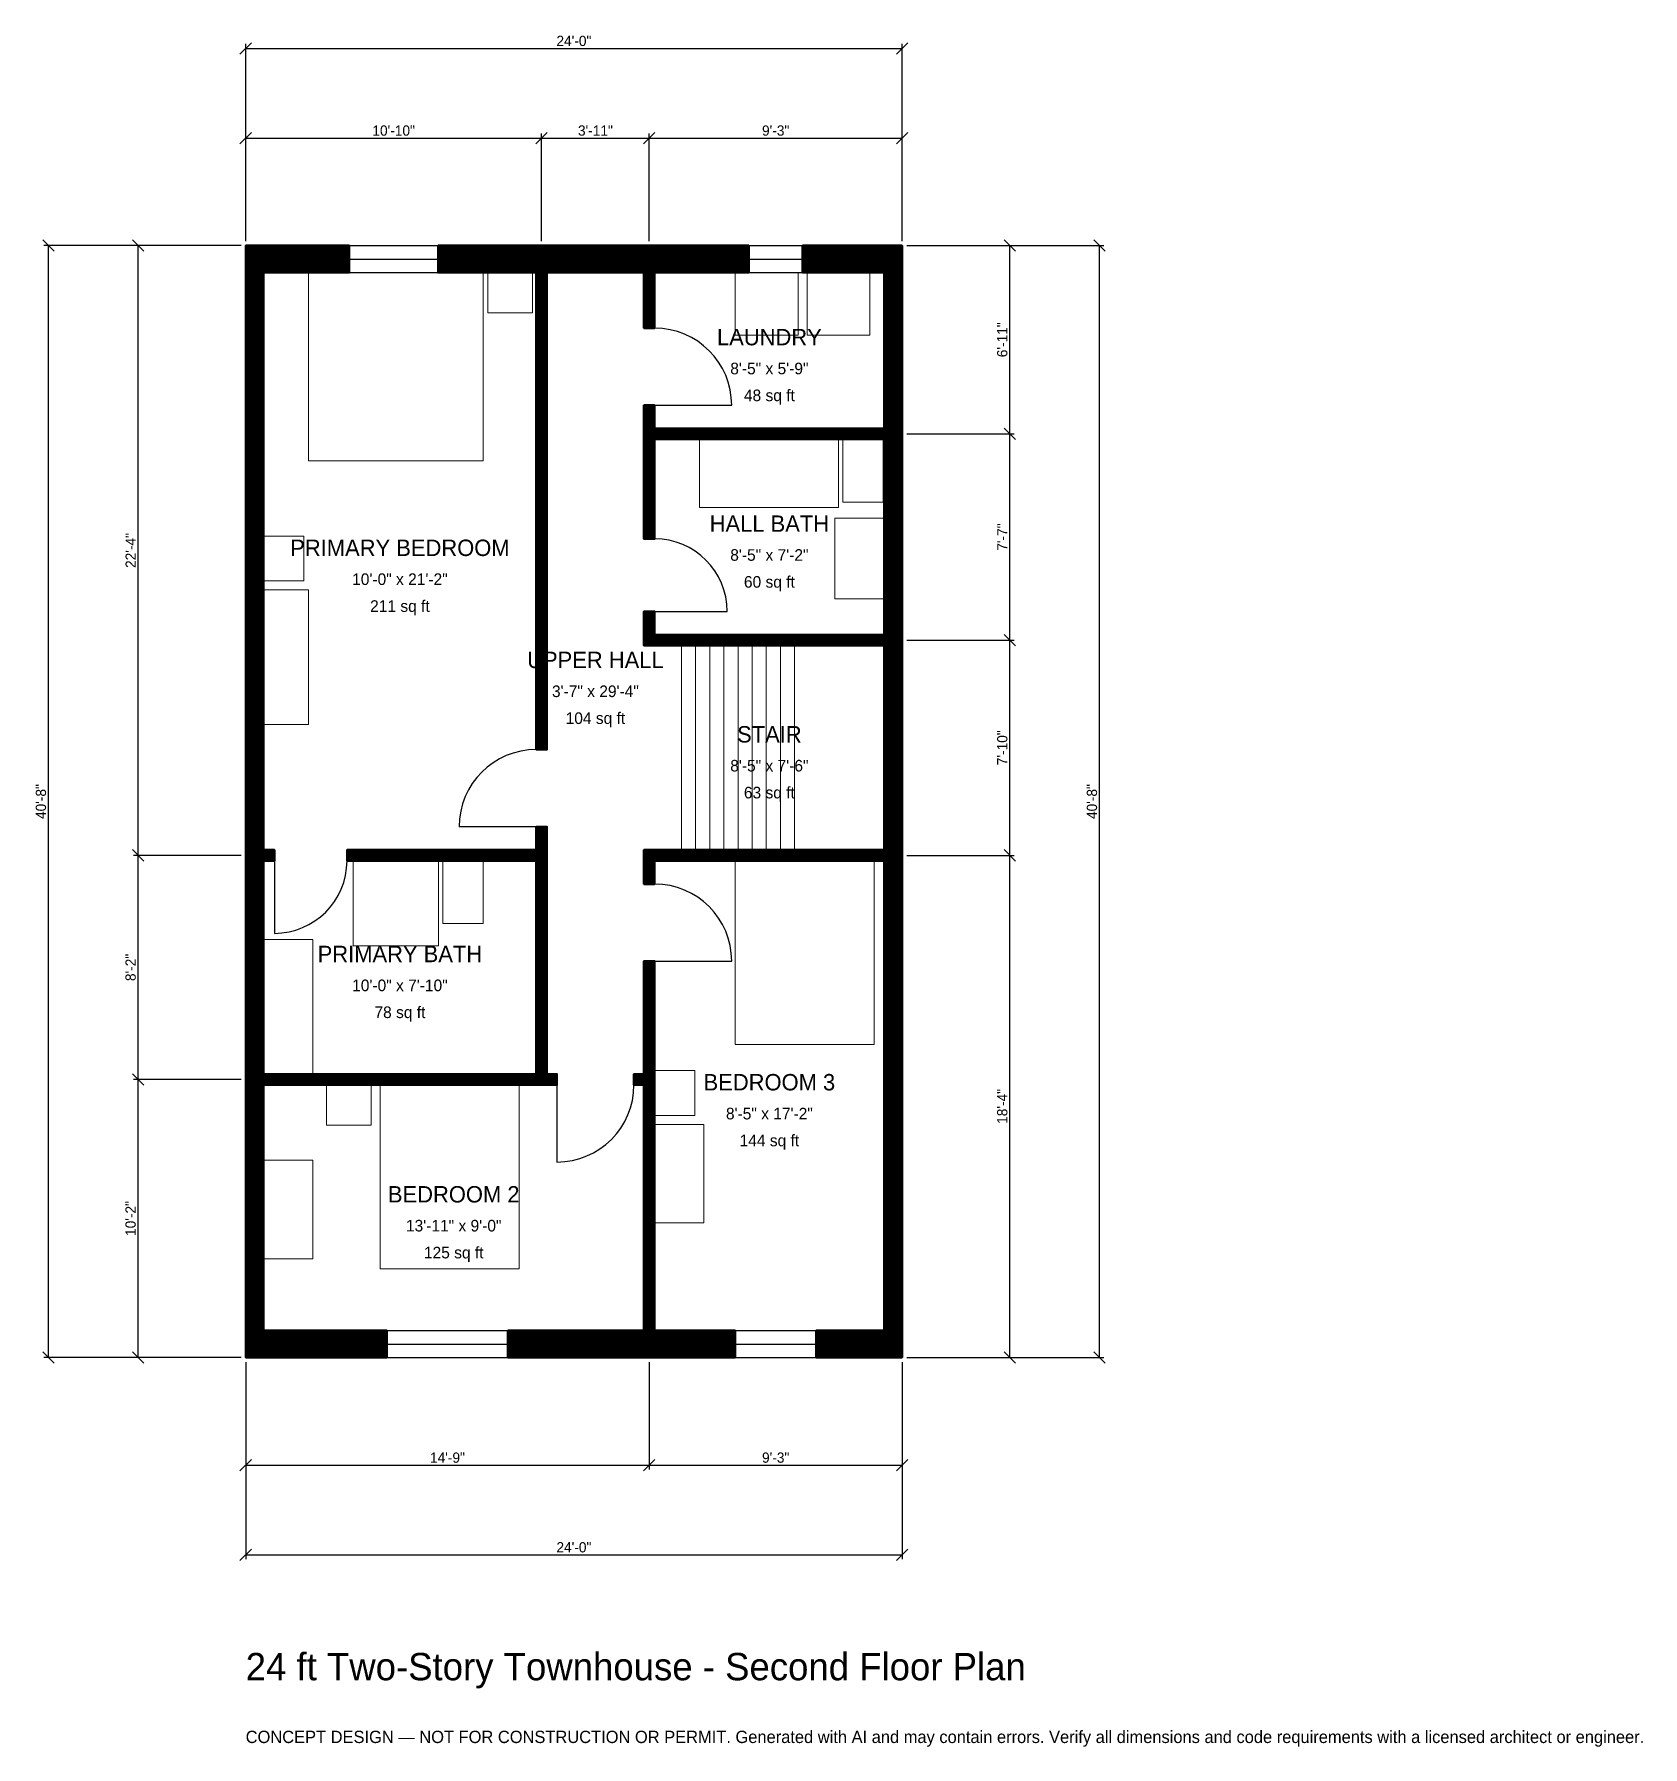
# Model space of a CAD drawing. Header units: inches. Extents: x -93 to 613, y -171 to 581.
import ezdxf
from ezdxf.enums import TextEntityAlignment as Align

# ---------------------------------------------------------------- set-up
doc = ezdxf.new("R2010")
doc.units = ezdxf.units.IN
doc.header["$MEASUREMENT"] = 0
for name, color, linetype, lineweight in [('A-ANNO-DIMS', 1, 'Continuous', 13), ('A-ANNO-TEXT', 7, 'Continuous', 18), ('A-AREA-IDEN', 7, 'Continuous', 18), ('A-DOOR', 2, 'Continuous', 25), ('A-FLOR-FIXT', 9, 'Continuous', 13), ('A-FLOR-STRS', 3, 'Continuous', 18), ('A-FURN', 9, 'Continuous', 13), ('A-GLAZ', 4, 'Continuous', 25), ('A-WALL', 7, 'Continuous', 50), ('A-WALL-PATT', 8, 'Continuous', 13)]:
    doc.layers.add(name, color=color, linetype=linetype, lineweight=lineweight)
doc.dimstyles.new('PLAN', dxfattribs={"dimtxt": 4.5, "dimasz": 3, "dimexe": 2, "dimexo": 2, "dimgap": 1, "dimtad": 1, "dimdec": 0, "dimlunit": 4, "dimtsz": 2.5, "dimcen": 2.5, "dimclrd": 1, "dimclre": 1, "dimazin": 3, "dimtfac": 1, "dimtmove": 0, "dimatfit": 3})

msp = doc.modelspace()

# ---------------------------------------------------------------- hatches: boundary and pattern name
at = {"layer": 'A-WALL-PATT'}
h = msp.add_hatch(dxfattribs=at)
h.set_pattern_fill('ANSI31', color=8, scale=0.8)
h.paths.add_polyline_path([(0, 0), (0, 11.811), (0, 11.811), (0, 118.1102), (0, 119.685), (0, 119.685), (0, 124.4094), (0, 124.4094), (0, 125.9843), (0, 216.5354), (0, 218.1102), (0, 218.1102), (0, 222.8346), (0, 222.8346), (0, 224.4094), (0, 476.378), (0, 476.378), (0, 488.189), (0, 488.189), (0, 488.189), (7.874, 488.189), (7.874, 488.189), (45.4724, 488.189), (45.4724, 476.378), (7.874, 476.378), (7.874, 224.4094), (7.874, 222.8346), (12.5984, 222.8346), (12.5984, 218.1102), (7.874, 218.1102), (7.874, 216.5354), (7.874, 125.9843), (7.874, 124.4094), (127.5591, 124.4094), (127.5591, 218.1102), (44.4882, 218.1102), (44.4882, 222.8346), (127.5591, 222.8346), (127.5591, 233.0709), (132.2835, 233.0709), (132.2835, 222.8346), (132.2835, 218.1102), (132.2835, 124.4094), (136.6142, 124.4094), (136.6142, 119.685), (132.2835, 119.685), (127.5591, 119.685), (7.874, 119.685), (7.874, 118.1102), (7.874, 11.811), (62.0079, 11.811), (62.0079, 0), (7.874, 0), (7.874, 0), (0, 0), (0, 0), (0, 0), (0, 0)])
h.paths.add_polyline_path([(124.0157, 488.189), (124.0157, 488.189), (127.5591, 488.189), (127.5591, 488.189), (132.2835, 488.189), (132.2835, 488.189), (171.2598, 488.189), (174.8031, 488.189), (174.8031, 488.189), (179.5276, 488.189), (179.5276, 488.189), (183.0709, 488.189), (220.8661, 488.189), (220.8661, 476.378), (183.0709, 476.378), (179.5276, 476.378), (179.5276, 451.9685), (174.8031, 451.9685), (174.8031, 476.378), (171.2598, 476.378), (135.8268, 476.378), (135.8268, 476.378), (132.2835, 476.378), (132.2835, 266.9291), (127.5591, 266.9291), (127.5591, 476.378), (84.4488, 476.378), (84.4488, 488.189), (124.0157, 488.189)])
h.paths.add_polyline_path([(280.315, 488.189), (280.315, 488.189), (288.189, 488.189), (288.189, 488.189), (288.189, 488.189), (288.189, 476.378), (288.189, 476.378), (288.189, 409.4488), (288.189, 407.874), (288.189, 407.874), (288.189, 403.1496), (288.189, 403.1496), (288.189, 401.5748), (288.189, 318.8976), (288.189, 317.3228), (288.189, 317.3228), (288.189, 312.5984), (288.189, 312.5984), (288.189, 311.0236), (288.189, 224.4094), (288.189, 222.8346), (288.189, 222.8346), (288.189, 218.1102), (288.189, 218.1102), (288.189, 216.5354), (288.189, 11.811), (288.189, 11.811), (288.189, 0), (288.189, 0), (288.189, 0), (280.315, 0), (280.315, 0), (250.3937, 0), (250.3937, 11.811), (280.315, 11.811), (280.315, 216.5354), (280.315, 218.1102), (179.5276, 218.1102), (179.5276, 207.874), (174.8031, 207.874), (174.8031, 218.1102), (174.8031, 222.8346), (179.5276, 222.8346), (280.315, 222.8346), (280.315, 224.4094), (280.315, 311.0236), (280.315, 312.5984), (179.5276, 312.5984), (174.8031, 312.5984), (174.8031, 317.3228), (174.8031, 327.5591), (179.5276, 327.5591), (179.5276, 317.3228), (280.315, 317.3228), (280.315, 318.8976), (280.315, 401.5748), (280.315, 403.1496), (179.5276, 403.1496), (179.5276, 359.4488), (174.8031, 359.4488), (174.8031, 403.1496), (174.8031, 407.874), (174.8031, 418.1102), (179.5276, 418.1102), (179.5276, 407.874), (280.315, 407.874), (280.315, 409.4488), (280.315, 476.378), (244.4882, 476.378), (244.4882, 488.189), (280.315, 488.189)])
h.paths.add_polyline_path([(183.0709, 0), (179.5276, 0), (179.5276, 0), (174.8031, 0), (174.8031, 0), (171.2598, 0), (115.1575, 0), (115.1575, 11.811), (171.2598, 11.811), (174.8031, 11.811), (174.8031, 119.685), (170.4724, 119.685), (170.4724, 124.4094), (174.8031, 124.4094), (174.8031, 174.0157), (179.5276, 174.0157), (179.5276, 124.4094), (179.5276, 119.685), (179.5276, 11.811), (183.0709, 11.811), (214.9606, 11.811), (214.9606, 0), (183.0709, 0)])

# ---------------------------------------------------------------- linework, layer by layer
at = {"layer": 'A-DOOR'}
for p, q in [((179.5276, 418.1102), (213.3858, 418.1102)), ((179.5276, 327.5591), (211.4173, 327.5591)), ((127.5591, 233.0709), (93.7008, 233.0709)), ((12.5984, 218.1102), (12.5984, 186.2205)), ((179.5276, 174.0157), (213.3858, 174.0157)), ((136.6142, 119.685), (136.6142, 85.8268))]:
    msp.add_line(p, q, dxfattribs=at)
for centre, radius, start, end in [((179.5276, 418.1102), 33.8583, 0, 90), ((179.5276, 327.5591), 31.8898, 0, 90), ((127.5591, 233.0709), 33.8583, 90, 180), ((12.5984, 218.1102), 31.8898, 270, 360), ((179.5276, 174.0157), 33.8583, 0, 90), ((136.6142, 119.685), 33.8583, 270, 360)]:
    msp.add_arc(centre, radius, start, end, dxfattribs=at)
at = {"layer": 'A-FLOR-FIXT'}
for points in [[(199.2126, 373.2283), (260.2362, 373.2283), (260.2362, 403.1496), (199.2126, 403.1496)], [(262.2047, 375.5906), (279.9213, 375.5906), (279.9213, 403.1496), (262.2047, 403.1496)], [(258.6614, 333.0709), (280.315, 333.0709), (280.315, 368.5039), (258.6614, 368.5039)], [(47.2441, 180.7087), (84.6457, 180.7087), (84.6457, 218.1102), (47.2441, 218.1102)], [(86.6142, 190.5512), (104.3307, 190.5512), (104.3307, 218.1102), (86.6142, 218.1102)], [(7.874, 124.4094), (29.5276, 124.4094), (29.5276, 183.4646), (7.874, 183.4646)]]:
    msp.add_lwpolyline(points, close=True, dxfattribs=at)
at = {"layer": 'A-FLOR-STRS'}
for p, q in [((191.3386, 222.8346), (191.3386, 312.5984)), ((197.5394, 222.8346), (197.5394, 312.5984)), ((203.7402, 222.8346), (203.7402, 312.5984)), ((209.9409, 222.8346), (209.9409, 312.5984)), ((216.1417, 222.8346), (216.1417, 312.5984)), ((222.3425, 222.8346), (222.3425, 312.5984)), ((228.5433, 222.8346), (228.5433, 312.5984)), ((234.7441, 222.8346), (234.7441, 312.5984)), ((240.9449, 222.8346), (240.9449, 312.5984))]:
    msp.add_line(p, q, dxfattribs=at)
at = {"layer": 'A-FURN'}
for points in [[(27.5591, 393.7008), (104.3307, 393.7008), (104.3307, 476.378), (27.5591, 476.378)], [(106.2992, 458.6614), (125.9843, 458.6614), (125.9843, 476.378), (106.2992, 476.378)], [(214.9606, 448.8189), (242.5197, 448.8189), (242.5197, 476.378), (214.9606, 476.378)], [(246.4567, 448.8189), (274.0157, 448.8189), (274.0157, 476.378), (246.4567, 476.378)], [(7.874, 340.9449), (25.5906, 340.9449), (25.5906, 360.6299), (7.874, 360.6299)], [(7.874, 277.9528), (27.5591, 277.9528), (27.5591, 337.0079), (7.874, 337.0079)], [(214.9606, 137.4016), (275.9843, 137.4016), (275.9843, 218.1102), (214.9606, 218.1102)], [(179.5276, 106.2992), (197.2441, 106.2992), (197.2441, 125.9843), (179.5276, 125.9843)], [(35.4331, 101.9685), (55.1181, 101.9685), (55.1181, 119.685), (35.4331, 119.685)], [(59.0551, 38.9764), (120.0787, 38.9764), (120.0787, 119.685), (59.0551, 119.685)], [(179.5276, 59.0551), (201.1811, 59.0551), (201.1811, 102.3622), (179.5276, 102.3622)], [(7.874, 43.3071), (29.5276, 43.3071), (29.5276, 86.6142), (7.874, 86.6142)]]:
    msp.add_lwpolyline(points, close=True, dxfattribs=at)
at = {"layer": 'A-GLAZ'}
for p, q in [((45.4724, 488.189), (84.4488, 488.189)), ((45.4724, 482.2835), (84.4488, 482.2835)), ((220.8661, 488.189), (244.4882, 488.189)), ((220.8661, 482.2835), (244.4882, 482.2835)), ((45.4724, 476.378), (84.4488, 476.378)), ((220.8661, 476.378), (244.4882, 476.378)), ((62.0079, 11.811), (115.1575, 11.811)), ((214.9606, 11.811), (250.3937, 11.811)), ((62.0079, 5.9055), (115.1575, 5.9055)), ((62.0079, 0), (115.1575, 0)), ((214.9606, 5.9055), (250.3937, 5.9055)), ((214.9606, 0), (250.3937, 0))]:
    msp.add_line(p, q, dxfattribs=at)
at = {"layer": 'A-WALL'}
for points in [[(0, 0), (0, 11.811), (0, 11.811), (0, 118.1102), (0, 119.685), (0, 119.685), (0, 124.4094), (0, 124.4094), (0, 125.9843), (0, 216.5354), (0, 218.1102), (0, 218.1102), (0, 222.8346), (0, 222.8346), (0, 224.4094), (0, 476.378), (0, 476.378), (0, 488.189), (0, 488.189), (0, 488.189), (7.874, 488.189), (7.874, 488.189), (45.4724, 488.189), (45.4724, 476.378), (7.874, 476.378), (7.874, 224.4094), (7.874, 222.8346), (12.5984, 222.8346), (12.5984, 218.1102), (7.874, 218.1102), (7.874, 216.5354), (7.874, 125.9843), (7.874, 124.4094), (127.5591, 124.4094), (127.5591, 218.1102), (44.4882, 218.1102), (44.4882, 222.8346), (127.5591, 222.8346), (127.5591, 233.0709), (132.2835, 233.0709), (132.2835, 222.8346), (132.2835, 218.1102), (132.2835, 124.4094), (136.6142, 124.4094), (136.6142, 119.685), (132.2835, 119.685), (127.5591, 119.685), (7.874, 119.685), (7.874, 118.1102), (7.874, 11.811), (62.0079, 11.811), (62.0079, 0), (7.874, 0), (7.874, 0), (0, 0), (0, 0), (0, 0), (0, 0)], [(124.0157, 488.189), (124.0157, 488.189), (127.5591, 488.189), (127.5591, 488.189), (132.2835, 488.189), (132.2835, 488.189), (171.2598, 488.189), (174.8031, 488.189), (174.8031, 488.189), (179.5276, 488.189), (179.5276, 488.189), (183.0709, 488.189), (220.8661, 488.189), (220.8661, 476.378), (183.0709, 476.378), (179.5276, 476.378), (179.5276, 451.9685), (174.8031, 451.9685), (174.8031, 476.378), (171.2598, 476.378), (135.8268, 476.378), (135.8268, 476.378), (132.2835, 476.378), (132.2835, 266.9291), (127.5591, 266.9291), (127.5591, 476.378), (84.4488, 476.378), (84.4488, 488.189), (124.0157, 488.189)], [(280.315, 488.189), (280.315, 488.189), (288.189, 488.189), (288.189, 488.189), (288.189, 488.189), (288.189, 476.378), (288.189, 476.378), (288.189, 409.4488), (288.189, 407.874), (288.189, 407.874), (288.189, 403.1496), (288.189, 403.1496), (288.189, 401.5748), (288.189, 318.8976), (288.189, 317.3228), (288.189, 317.3228), (288.189, 312.5984), (288.189, 312.5984), (288.189, 311.0236), (288.189, 224.4094), (288.189, 222.8346), (288.189, 222.8346), (288.189, 218.1102), (288.189, 218.1102), (288.189, 216.5354), (288.189, 11.811), (288.189, 11.811), (288.189, 0), (288.189, 0), (288.189, 0), (280.315, 0), (280.315, 0), (250.3937, 0), (250.3937, 11.811), (280.315, 11.811), (280.315, 216.5354), (280.315, 218.1102), (179.5276, 218.1102), (179.5276, 207.874), (174.8031, 207.874), (174.8031, 218.1102), (174.8031, 222.8346), (179.5276, 222.8346), (280.315, 222.8346), (280.315, 224.4094), (280.315, 311.0236), (280.315, 312.5984), (179.5276, 312.5984), (174.8031, 312.5984), (174.8031, 317.3228), (174.8031, 327.5591), (179.5276, 327.5591), (179.5276, 317.3228), (280.315, 317.3228), (280.315, 318.8976), (280.315, 401.5748), (280.315, 403.1496), (179.5276, 403.1496), (179.5276, 359.4488), (174.8031, 359.4488), (174.8031, 403.1496), (174.8031, 407.874), (174.8031, 418.1102), (179.5276, 418.1102), (179.5276, 407.874), (280.315, 407.874), (280.315, 409.4488), (280.315, 476.378), (244.4882, 476.378), (244.4882, 488.189), (280.315, 488.189)], [(183.0709, 0), (179.5276, 0), (179.5276, 0), (174.8031, 0), (174.8031, 0), (171.2598, 0), (115.1575, 0), (115.1575, 11.811), (171.2598, 11.811), (174.8031, 11.811), (174.8031, 119.685), (170.4724, 119.685), (170.4724, 124.4094), (174.8031, 124.4094), (174.8031, 174.0157), (179.5276, 174.0157), (179.5276, 124.4094), (179.5276, 119.685), (179.5276, 11.811), (183.0709, 11.811), (214.9606, 11.811), (214.9606, 0), (183.0709, 0)]]:
    msp.add_lwpolyline(points, close=True, dxfattribs=at)

# ---------------------------------------------------------------- texts
at = {"layer": 'A-ANNO-TEXT'}
for s, height, p in [('24 ft Two-Story Townhouse - Second Floor Plan', 12, (0, -141.7323)), ('CONCEPT DESIGN — NOT FOR CONSTRUCTION OR PERMIT. Generated with AI and may contain errors. Verify all dimensions and code requirements with a licensed architect or engineer.', 5.4, (0, -169.2913))]:
    msp.add_text(s, height=height, dxfattribs=at).set_placement(p)
at = {"layer": 'A-AREA-IDEN'}
for s, height, p in [('LAUNDRY', 7.2, (229.9213, 448.0315)), ('8\'-5" x 5\'-9"', 5.1, (229.9213, 434.252)), ('48 sq ft', 5.1, (229.9213, 422.4409)), ('HALL BATH', 7.2, (229.9213, 366.1417)), ('PRIMARY BEDROOM', 7.2, (67.7165, 355.5118)), ('8\'-5" x 7\'-2"', 5.1, (229.9213, 352.3622)), ('10\'-0" x 21\'-2"', 5.1, (67.7165, 341.7323)), ('60 sq ft', 5.1, (229.9213, 340.5512)), ('211 sq ft', 5.1, (67.7165, 329.9213)), ('UPPER HALL', 7.2, (153.5433, 306.2992)), ('3\'-7" x 29\'-4"', 5.1, (153.5433, 292.5197)), ('104 sq ft', 5.1, (153.5433, 280.7087)), ('STAIR', 7.2, (229.9213, 273.622)), ('8\'-5" x 7\'-6"', 5.1, (229.9213, 259.8425)), ('63 sq ft', 5.1, (229.9213, 248.0315)), ('PRIMARY BATH', 7.2, (67.7165, 177.1654)), ('10\'-0" x 7\'-10"', 5.1, (67.7165, 163.3858)), ('78 sq ft', 5.1, (67.7165, 151.5748)), ('BEDROOM 3', 7.2, (229.9213, 120.8661)), ('8\'-5" x 17\'-2"', 5.1, (229.9213, 107.0866)), ('144 sq ft', 5.1, (229.9213, 95.2756)), ('BEDROOM 2', 7.2, (91.3386, 71.6535)), ('13\'-11" x 9\'-0"', 5.1, (91.3386, 57.874)), ('125 sq ft', 5.1, (91.3386, 46.063))]:
    msp.add_text(s, height=height, dxfattribs=at).set_placement(p, align=Align.MIDDLE_CENTER)

# ---------------------------------------------------------------- dimensions: what is measured, and where the dimension line sits
at = {"layer": 'A-ANNO-DIMS'}
for base, p1, p2, text in [((0, 574.8031), (0, 488.189), (288.189, 488.189), '24\'-0"'), ((0, 535.4331), (0, 488.189), (129.9213, 488.189), '10\'-10"'), ((129.9213, 535.4331), (129.9213, 488.189), (177.1654, 488.189), '3\'-11"'), ((177.1654, 535.4331), (177.1654, 488.189), (288.189, 488.189), '9\'-3"'), ((0, -47.2441), (0, 0), (177.1654, 0), '14\'-9"'), ((0, -86.6142), (0, 0), (288.189, 0), '24\'-0"'), ((177.1654, -47.2441), (177.1654, 0), (288.189, 0), '9\'-3"')]:
    msp.add_linear_dim(base=base, p1=p1, p2=p2, text=text, dimstyle='PLAN', dxfattribs=at).render()
for base, p1, p2, text in [((-86.6142, 0), (0, 0), (0, 488.189), '40\'-8"'), ((-47.2441, 220.4724), (0, 220.4724), (0, 488.189), '22\'-4"'), ((335.4331, 405.5118), (288.189, 405.5118), (288.189, 488.189), '6\'-11"'), ((374.8031, 0), (288.189, 0), (288.189, 488.189), '40\'-8"'), ((335.4331, 314.9606), (288.189, 314.9606), (288.189, 405.5118), '7\'-7"'), ((335.4331, 220.4724), (288.189, 220.4724), (288.189, 314.9606), '7\'-10"'), ((-47.2441, 122.0472), (0, 122.0472), (0, 220.4724), '8\'-2"'), ((335.4331, 0), (288.189, 0), (288.189, 220.4724), '18\'-4"'), ((-47.2441, 0), (0, 0), (0, 122.0472), '10\'-2"')]:
    msp.add_linear_dim(base=base, p1=p1, p2=p2, angle=90, text=text, dimstyle='PLAN', dxfattribs=at).render()

doc.saveas('drawing.dxf')
